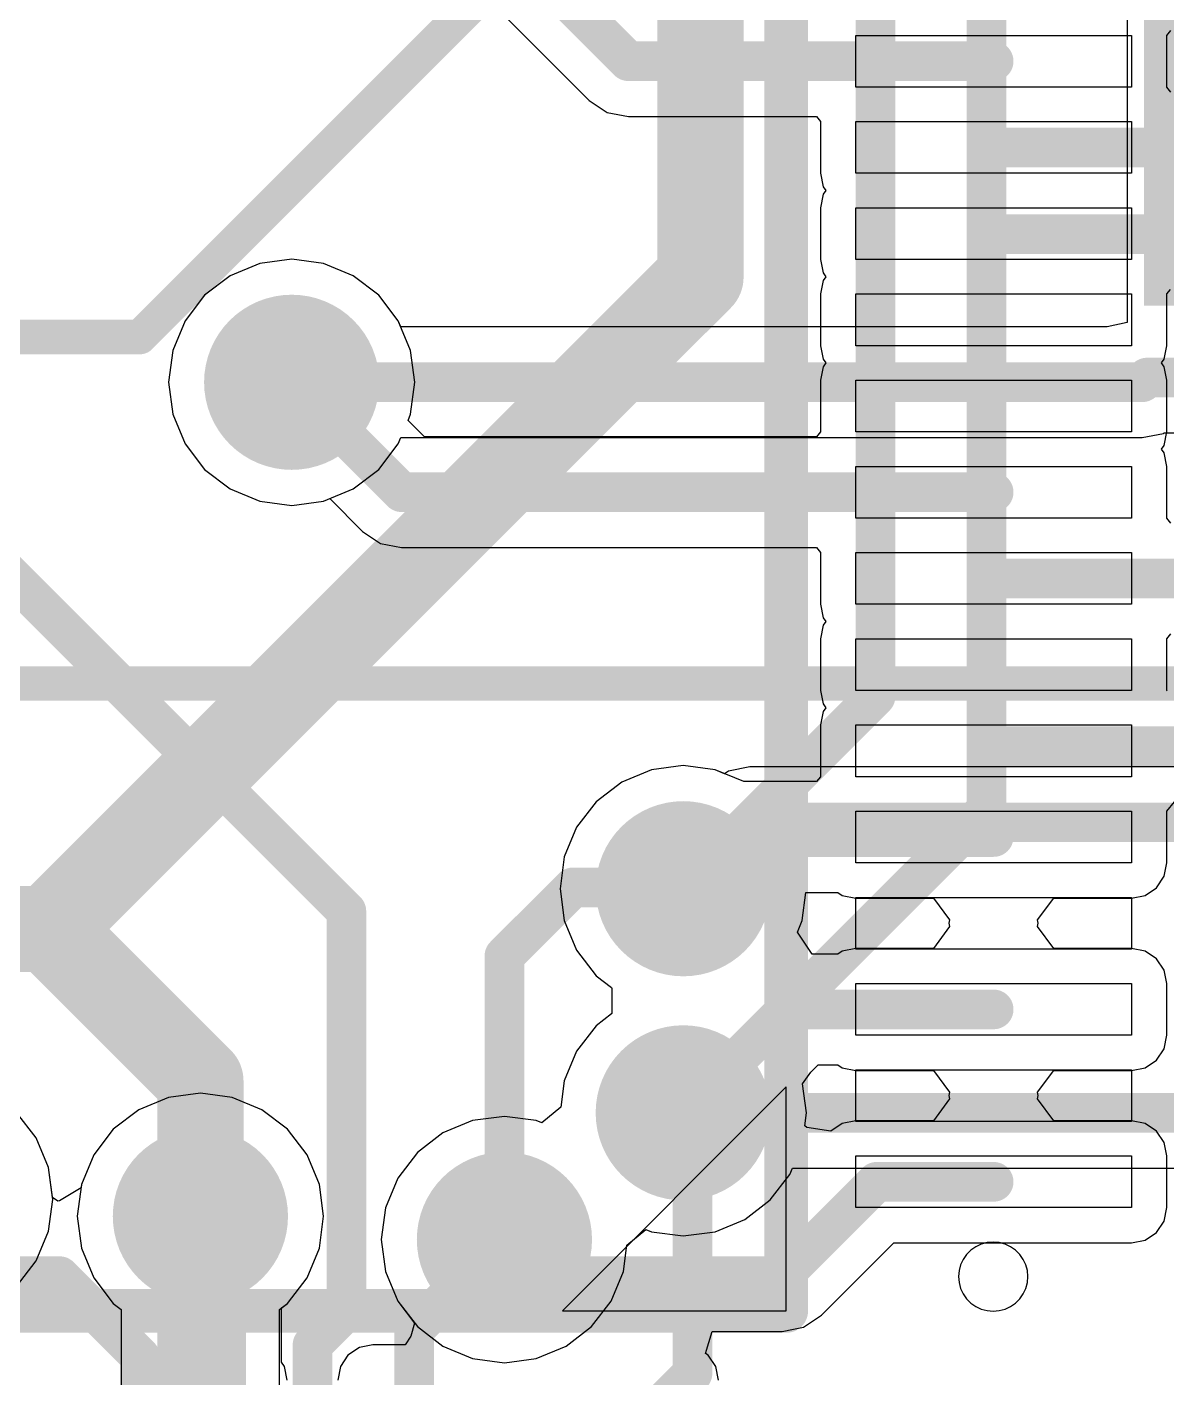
# Model space of a CAD drawing. Header units: millimetres. Extents: x 0 to 7.44, y -3.03 to 0.
# Drawn here: x 1.8147 to 2.075, y -1.848 to -1.5394 of the extents above; entities that cross this region are included whole.
import ezdxf

# ---------------------------------------------------------------- set-up
doc = ezdxf.new("R2010")
doc.units = ezdxf.units.MM
doc.header["$MEASUREMENT"] = 0
for name, color, linetype in [('BottomLayer', 5, 'Continuous'), ('BottomPaste', 16, 'Continuous'), ('BottomSolder', 6, 'Continuous'), ('MidLayer1', 16, 'Continuous'), ('MidLayer2', 76, 'Continuous'), ('MultiLayer', 9, 'Continuous'), ('TopLayer', 1, 'Continuous'), ('TopOverlay', 2, 'Continuous'), ('ViaHoleLayer', 16, 'Continuous')]:
    doc.layers.add(name, color=color, linetype=linetype)

# ---------------------------------------------------------------- blocks, each defined once
blk = doc.blocks.new('EP4CE22E22C8N_31')
at = {"layer": 'TopLayer'}
for p, q in [((-0.4527559, 0.3385827), (-0.4527559, 0.3503937)), ((-0.4527559, 0.3503937), (-0.3897637, 0.3503937)), ((-0.4527559, 0.3385827), (-0.4527559, 0.3503937)), ((-0.4527559, 0.3503937), (-0.3897637, 0.3503937)), ((-0.3897637, 0.3503937), (-0.3897637, 0.3385827)), ((-0.3897637, 0.3503937), (-0.3897637, 0.3385827)), ((-0.3897637, 0.3385827), (-0.4527559, 0.3385827)), ((-0.3897637, 0.3385827), (-0.4527559, 0.3385827)), ((-0.4527559, 0.3188976), (-0.4527559, 0.3307086)), ((-0.4527559, 0.3307086), (-0.3897637, 0.3307086)), ((-0.4527559, 0.3188976), (-0.4527559, 0.3307086)), ((-0.4527559, 0.3307086), (-0.3897637, 0.3307086)), ((-0.3897637, 0.3307086), (-0.3897637, 0.3188976)), ((-0.3897637, 0.3307086), (-0.3897637, 0.3188976)), ((-0.3897637, 0.3188976), (-0.4527559, 0.3188976)), ((-0.3897637, 0.3188976), (-0.4527559, 0.3188976)), ((-0.4527559, 0.2992126), (-0.4527559, 0.3110236)), ((-0.4527559, 0.3110236), (-0.3897637, 0.3110236)), ((-0.4527559, 0.2992126), (-0.4527559, 0.3110236)), ((-0.4527559, 0.3110236), (-0.3897637, 0.3110236)), ((-0.3897637, 0.3110236), (-0.3897637, 0.2992126)), ((-0.3897637, 0.3110236), (-0.3897637, 0.2992126)), ((-0.3897637, 0.2992126), (-0.4527559, 0.2992126)), ((-0.3897637, 0.2992126), (-0.4527559, 0.2992126)), ((-0.4527559, 0.2795276), (-0.4527559, 0.2913386)), ((-0.4527559, 0.2913386), (-0.3897637, 0.2913386)), ((-0.4527559, 0.2795276), (-0.4527559, 0.2913386)), ((-0.4527559, 0.2913386), (-0.3897637, 0.2913386)), ((-0.3897637, 0.2913386), (-0.3897637, 0.2795276)), ((-0.3897637, 0.2913386), (-0.3897637, 0.2795276)), ((-0.3897637, 0.2795276), (-0.4527559, 0.2795276)), ((-0.3897637, 0.2795276), (-0.4527559, 0.2795276)), ((-0.4527559, 0.2598425), (-0.4527559, 0.2716535)), ((-0.4527559, 0.2716535), (-0.3897637, 0.2716535)), ((-0.4527559, 0.2598425), (-0.4527559, 0.2716535)), ((-0.4527559, 0.2716535), (-0.3897637, 0.2716535)), ((-0.3897637, 0.2716535), (-0.3897637, 0.2598425)), ((-0.3897637, 0.2716535), (-0.3897637, 0.2598425)), ((-0.3897637, 0.2598425), (-0.4527559, 0.2598425)), ((-0.3897637, 0.2598425), (-0.4527559, 0.2598425)), ((-0.4527559, 0.2401575), (-0.4527559, 0.2519685)), ((-0.4527559, 0.2519685), (-0.3897637, 0.2519685)), ((-0.4527559, 0.2401575), (-0.4527559, 0.2519685)), ((-0.4527559, 0.2519685), (-0.3897637, 0.2519685)), ((-0.3897637, 0.2519685), (-0.3897637, 0.2401575)), ((-0.3897637, 0.2519685), (-0.3897637, 0.2401575)), ((-0.3897637, 0.2401575), (-0.4527559, 0.2401575)), ((-0.3897637, 0.2401575), (-0.4527559, 0.2401575)), ((-0.4527559, 0.2204725), (-0.4527559, 0.2322835)), ((-0.4527559, 0.2322835), (-0.3897637, 0.2322835)), ((-0.4527559, 0.2204725), (-0.4527559, 0.2322835)), ((-0.4527559, 0.2322835), (-0.3897637, 0.2322835)), ((-0.3897637, 0.2322835), (-0.3897637, 0.2204725)), ((-0.3897637, 0.2322835), (-0.3897637, 0.2204725)), ((-0.3897637, 0.2204725), (-0.4527559, 0.2204725)), ((-0.3897637, 0.2204725), (-0.4527559, 0.2204725)), ((-0.4527559, 0.2007874), (-0.4527559, 0.2125984)), ((-0.4527559, 0.2125984), (-0.3897637, 0.2125984)), ((-0.4527559, 0.2007874), (-0.4527559, 0.2125984)), ((-0.4527559, 0.2125984), (-0.3897637, 0.2125984)), ((-0.3897637, 0.2125984), (-0.3897637, 0.2007874)), ((-0.3897637, 0.2125984), (-0.3897637, 0.2007874)), ((-0.3897637, 0.2007874), (-0.4527559, 0.2007874)), ((-0.3897637, 0.2007874), (-0.4527559, 0.2007874)), ((-0.4527559, 0.1811024), (-0.4527559, 0.1929134)), ((-0.4527559, 0.1929134), (-0.3897637, 0.1929134)), ((-0.4527559, 0.1811024), (-0.4527559, 0.1929134)), ((-0.4527559, 0.1929134), (-0.3897637, 0.1929134)), ((-0.3897637, 0.1929134), (-0.3897637, 0.1811024)), ((-0.3897637, 0.1929134), (-0.3897637, 0.1811024)), ((-0.3897637, 0.1811024), (-0.4527559, 0.1811024)), ((-0.3897637, 0.1811024), (-0.4527559, 0.1811024)), ((-0.4527559, 0.1614173), (-0.4527559, 0.1732283)), ((-0.4527559, 0.1732283), (-0.3897637, 0.1732283)), ((-0.4527559, 0.1614173), (-0.4527559, 0.1732283)), ((-0.4527559, 0.1732283), (-0.3897637, 0.1732283)), ((-0.3897637, 0.1732283), (-0.3897637, 0.1614173)), ((-0.3897637, 0.1732283), (-0.3897637, 0.1614173)), ((-0.3897637, 0.1614173), (-0.4527559, 0.1614173)), ((-0.3897637, 0.1614173), (-0.4527559, 0.1614173)), ((-0.4527559, 0.1417323), (-0.4527559, 0.1535433)), ((-0.4527559, 0.1535433), (-0.3897637, 0.1535433)), ((-0.4527559, 0.1417323), (-0.4527559, 0.1535433)), ((-0.4527559, 0.1535433), (-0.3897637, 0.1535433)), ((-0.3897637, 0.1535433), (-0.3897637, 0.1417323)), ((-0.3897637, 0.1535433), (-0.3897637, 0.1417323)), ((-0.3897637, 0.1417323), (-0.4527559, 0.1417323)), ((-0.3897637, 0.1417323), (-0.4527559, 0.1417323)), ((-0.4527559, 0.1220473), (-0.4527559, 0.1338583)), ((-0.4527559, 0.1338583), (-0.3897637, 0.1338583)), ((-0.4527559, 0.1220473), (-0.4527559, 0.1338583)), ((-0.4527559, 0.1338583), (-0.3897637, 0.1338583)), ((-0.3897637, 0.1338583), (-0.3897637, 0.1220473)), ((-0.3897637, 0.1338583), (-0.3897637, 0.1220473)), ((-0.3897637, 0.1220473), (-0.4527559, 0.1220473)), ((-0.3897637, 0.1220473), (-0.4527559, 0.1220473)), ((-0.4527559, 0.1023622), (-0.4527559, 0.1141732)), ((-0.4527559, 0.1141732), (-0.3897637, 0.1141732)), ((-0.4527559, 0.1023622), (-0.4527559, 0.1141732)), ((-0.4527559, 0.1141732), (-0.3897637, 0.1141732)), ((-0.3897637, 0.1141732), (-0.3897637, 0.1023622)), ((-0.3897637, 0.1141732), (-0.3897637, 0.1023622)), ((-0.3897637, 0.1023622), (-0.4527559, 0.1023622)), ((-0.3897637, 0.1023622), (-0.4527559, 0.1023622)), ((-0.4527559, 0.0826772), (-0.4527559, 0.0944882)), ((-0.4527559, 0.0944882), (-0.3897637, 0.0944882)), ((-0.4527559, 0.0826772), (-0.4527559, 0.0944882)), ((-0.4527559, 0.0944882), (-0.3897637, 0.0944882)), ((-0.3897637, 0.0944882), (-0.3897637, 0.0826772)), ((-0.3897637, 0.0944882), (-0.3897637, 0.0826772)), ((-0.3897637, 0.0826772), (-0.4527559, 0.0826772)), ((-0.3897637, 0.0826772), (-0.4527559, 0.0826772))]:
    blk.add_line(p, q, dxfattribs=at)
at = {"layer": 'TopLayer', "const_width": 5e-07}
for points in [[(-0.42126, 0.3444882, 1), (-0.4212596, 0.3444882, 1)], [(-0.42126, 0.3248031, 1), (-0.4212596, 0.3248031, 1)], [(-0.42126, 0.3051181, 1), (-0.4212596, 0.3051181, 1)], [(-0.42126, 0.2854331, 1), (-0.4212596, 0.2854331, 1)], [(-0.42126, 0.265748, 1), (-0.4212596, 0.265748, 1)], [(-0.42126, 0.246063, 1), (-0.4212596, 0.246063, 1)], [(-0.42126, 0.226378, 1), (-0.4212596, 0.226378, 1)], [(-0.42126, 0.2066929, 1), (-0.4212596, 0.2066929, 1)], [(-0.42126, 0.1870079, 1), (-0.4212596, 0.1870079, 1)], [(-0.42126, 0.1673228, 1), (-0.4212596, 0.1673228, 1)], [(-0.42126, 0.1476378, 1), (-0.4212596, 0.1476378, 1)], [(-0.42126, 0.1279528, 1), (-0.4212596, 0.1279528, 1)], [(-0.42126, 0.1082677, 1), (-0.4212596, 0.1082677, 1)], [(-0.42126, 0.0885827, 1), (-0.4212596, 0.0885827, 1)]]:
    blk.add_lwpolyline(points, format="xyb", close=True, dxfattribs=at)
at = {"layer": 'TopOverlay'}
for p, q in [((-0.4238622, 0.3735472), (-0.4251142, 0.3729646)), ((-0.4225276, 0.3739016), (-0.4238622, 0.3735472)), ((-0.4211535, 0.3740236), (-0.4225276, 0.3739016)), ((-0.4197795, 0.3739016), (-0.4211535, 0.3740236)), ((-0.4184449, 0.3735472), (-0.4197795, 0.3739016)), ((-0.4171929, 0.3729646), (-0.4184449, 0.3735472)), ((-0.322815, 0.3739764), (-0.3738858, 0.3739764)), ((-0.3738858, 0.3739764), (-0.3738858, 0.322815)), ((-0.3738858, 0.322815), (-0.322815, 0.3739764)), ((-0.4272244, 0.3712087), (-0.4280157, 0.3700827)), ((-0.426248, 0.3721772), (-0.4272244, 0.3712087)), ((-0.4251142, 0.3729646), (-0.426248, 0.3721772)), ((-0.4160591, 0.3721772), (-0.4171929, 0.3729646)), ((-0.4150827, 0.3712087), (-0.4160591, 0.3721772)), ((-0.4142913, 0.3700827), (-0.4150827, 0.3712087)), ((-0.4289567, 0.3675118), (-0.4290787, 0.3661457)), ((-0.4285984, 0.3688386), (-0.4289567, 0.3675118)), ((-0.4280157, 0.3700827), (-0.4285984, 0.3688386)), ((-0.4137087, 0.3688386), (-0.4142913, 0.3700827)), ((-0.4133504, 0.3675118), (-0.4137087, 0.3688386)), ((-0.4132323, 0.3661457), (-0.4133504, 0.3675118)), ((-0.4290787, 0.3661457), (-0.4289567, 0.3647756)), ((-0.4289567, 0.3647756), (-0.4285984, 0.3634488)), ((-0.4137087, 0.3634488), (-0.4133504, 0.3647756)), ((-0.4133504, 0.3647756), (-0.4132323, 0.3661457)), ((-0.4132323, 0.3661457), (-0.4132323, 0.3661457)), ((-0.4285984, 0.3634488), (-0.4280157, 0.3622047)), ((-0.4280157, 0.3622047), (-0.4272244, 0.3610787)), ((-0.4272244, 0.3610787), (-0.426248, 0.3601102)), ((-0.4160591, 0.3601102), (-0.4150827, 0.3610787)), ((-0.4150827, 0.3610787), (-0.4142913, 0.3622047)), ((-0.4142913, 0.3622047), (-0.4137087, 0.3634488)), ((-0.426248, 0.3601102), (-0.4251142, 0.3593228)), ((-0.4251142, 0.3593228), (-0.4238622, 0.3587402)), ((-0.4238622, 0.3587402), (-0.4225276, 0.3583858)), ((-0.4225276, 0.3583858), (-0.4211535, 0.3582638)), ((-0.4211535, 0.3582638), (-0.4197795, 0.3583858)), ((-0.4197795, 0.3583858), (-0.4184449, 0.3587402)), ((-0.4184449, 0.3587402), (-0.4171929, 0.3593228)), ((-0.4171929, 0.3593228), (-0.4160591, 0.3601102))]:
    blk.add_line(p, q, dxfattribs=at)
at = {"layer": 'TopOverlay', "const_width": 0.01}
for points in [[(0.3738858, 0.3739764), (-0.3738858, 0.3739764)], [(-0.3738858, 0.3739764), (-0.3738858, -0.3739764)]]:
    blk.add_lwpolyline(points, dxfattribs=at)
at = {"layer": 'TopOverlay', "const_width": 0.005}
blk.add_lwpolyline([(-0.3763858, 0.3739764, 1), (-0.3713858, 0.3739764, 1)], format="xyb", close=True, dxfattribs=at)
blk.add_lwpolyline([(-0.3763858, 0.3739764, 1), (-0.3713858, 0.3739764, 1)], format="xyb", close=True, dxfattribs=at)
blk = doc.blocks.new('RES_0805_B_115')
at = {"layer": 'BottomLayer'}
for points in [[(-0.0629921, -0.0295275), (-0.0118111, -0.0295275), (-0.0629921, 0.0295275), (-0.0118111, 0.0295275)], [(0.0118111, -0.0295275), (0.0629921, -0.0295275), (0.0118111, 0.0295275), (0.0629921, 0.0295275)]]:
    blk.add_solid(points, dxfattribs=at)
at = {"layer": 'BottomPaste'}
for points in [[(-0.0629921, -0.0295275), (-0.0118111, -0.0295275), (-0.0629921, 0.0295275), (-0.0118111, 0.0295275)], [(0.0118111, -0.0295275), (0.0629921, -0.0295275), (0.0118111, 0.0295275), (0.0629921, 0.0295275)]]:
    blk.add_solid(points, dxfattribs=at)
at = {"layer": 'BottomSolder'}
for points in [[(-0.0669921, -0.0335275), (-0.0078111, -0.0335275), (-0.0669921, 0.0335275), (-0.0078111, 0.0335275)], [(0.0078111, -0.0335275), (0.0669921, -0.0335275), (0.0078111, 0.0335275), (0.0669921, 0.0335275)]]:
    blk.add_solid(points, dxfattribs=at)

msp = doc.modelspace()

# ---------------------------------------------------------------- linework, layer by layer
at = {"layer": 'BottomLayer'}
for p, q in [((2.0659056, -1.5321064), (2.0659056, -1.6069093)), ((1.8678927, -1.5934065), (1.8611121, -1.5962151)), ((1.8751693, -1.5924485), (1.8678927, -1.5934065)), ((1.8824459, -1.5934065), (1.8751693, -1.5924485)), ((1.8892265, -1.5962151), (1.8824459, -1.5934065)), ((1.8611121, -1.5962151), (1.8552893, -1.600683)), ((1.8950493, -1.600683), (1.8892265, -1.5962151)), ((1.8552893, -1.600683), (1.8508214, -1.6065057)), ((1.8995172, -1.6065057), (1.8950493, -1.600683)), ((1.8508214, -1.6065057), (1.8480128, -1.6132864)), ((1.9001024, -1.6079185), (1.8995172, -1.6065057)), ((2.0659056, -1.6069093), (2.0613235, -1.6079185)), ((2.0613235, -1.6079185), (1.9001024, -1.6079185)), ((1.8480128, -1.6132864), (1.8470548, -1.620563)), ((1.8470548, -1.620563), (1.8480128, -1.6278396)), ((1.8480128, -1.6278396), (1.8508214, -1.6346203)), ((1.8508214, -1.6346203), (1.8552893, -1.640443)), ((1.8950493, -1.640443), (1.8995172, -1.6346203)), ((1.8995172, -1.6346203), (1.9001024, -1.6332075)), ((1.9001024, -1.6332075), (2.0693583, -1.6332075)), ((2.0693583, -1.6332075), (2.0741972, -1.632245)), ((2.0741972, -1.632245), (2.0743653, -1.6321327)), ((2.0743653, -1.6321327), (2.0888868, -1.6321327)), ((1.8552893, -1.640443), (1.8611121, -1.6449109)), ((1.8892265, -1.6449109), (1.8950493, -1.640443)), ((1.8611121, -1.6449109), (1.8678927, -1.6477195)), ((1.8824459, -1.6477195), (1.8892265, -1.6449109)), ((1.8678927, -1.6477195), (1.8751693, -1.6486775)), ((1.8751693, -1.6486775), (1.8824459, -1.6477195)), ((1.9572904, -1.709064), (1.9505097, -1.7118726)), ((1.964567, -1.708106), (1.9572904, -1.709064)), ((1.9718436, -1.709064), (1.964567, -1.708106)), ((1.974012, -1.7099622), (1.9718436, -1.709064)), ((1.9797323, -1.7084107), (1.9748934, -1.7093732)), ((2.0905828, -1.7084107), (1.9797323, -1.7084107)), ((1.9505097, -1.7118726), (1.944687, -1.7163405)), ((1.9748934, -1.7093732), (1.974012, -1.7099622)), ((1.944687, -1.7163405), (1.9402191, -1.7221633)), ((1.9402191, -1.7221633), (1.9374105, -1.7289439)), ((1.9374105, -1.7289439), (1.9364525, -1.7362205)), ((1.9364525, -1.7362205), (1.9374105, -1.7434971)), ((1.9374105, -1.7434971), (1.9402191, -1.7502777)), ((1.9402191, -1.7502777), (1.944687, -1.7561005)), ((1.944687, -1.7561005), (1.9482195, -1.7588111)), ((1.9482195, -1.7588111), (1.9482909, -1.7589433)), ((1.9482909, -1.7589433), (1.9482909, -1.7646788)), ((1.9482909, -1.7646788), (1.9482195, -1.764811)), ((1.944687, -1.7675216), (1.9402191, -1.7733443)), ((1.9482195, -1.764811), (1.944687, -1.7675216)), ((1.9402191, -1.7733443), (1.9374105, -1.780125)), ((1.9374105, -1.780125), (1.9366243, -1.7860967)), ((1.8543307, -1.7829092), (1.8470541, -1.7838672)), ((1.8616073, -1.7838672), (1.8543307, -1.7829092)), ((1.8470541, -1.7838672), (1.8402735, -1.7866758)), ((1.8683879, -1.7866758), (1.8616073, -1.7838672)), ((1.9366243, -1.7860967), (1.9322895, -1.7897133)), ((1.8168361, -1.7931199), (1.8123682, -1.7872972)), ((1.8402735, -1.7866758), (1.8344507, -1.7911437)), ((1.8742107, -1.7911437), (1.8683879, -1.7866758)), ((1.9164636, -1.7891861), (1.9096829, -1.7919947)), ((1.9237402, -1.7882281), (1.9164636, -1.7891861)), ((1.9310168, -1.7891861), (1.9237402, -1.7882281)), ((1.9322895, -1.7897133), (1.9310168, -1.7891861)), ((1.8344507, -1.7911437), (1.8299828, -1.7969665)), ((1.8786786, -1.7969665), (1.8742107, -1.7911437)), ((1.9096829, -1.7919947), (1.9038602, -1.7964626)), ((1.8196447, -1.7999006), (1.8168361, -1.7931199)), ((1.8299828, -1.7969665), (1.8271742, -1.8037471)), ((1.8814872, -1.8037471), (1.8786786, -1.7969665)), ((1.9038602, -1.7964626), (1.8993923, -1.8022853)), ((1.8206027, -1.8071772), (1.8196447, -1.7999006)), ((1.984447, -1.8072816), (1.9889149, -1.8014589)), ((1.9889149, -1.8014589), (1.9895001, -1.8000461)), ((1.9895001, -1.8000461), (2.0905828, -1.8000461)), ((1.8271742, -1.8037471), (1.8262162, -1.8110237)), ((1.8824452, -1.8110237), (1.8814872, -1.8037471)), ((1.8993923, -1.8022853), (1.8965837, -1.809066)), ((1.8196447, -1.8144538), (1.8206027, -1.8071772)), ((1.9786243, -1.8117495), (1.984447, -1.8072816)), ((1.8965837, -1.809066), (1.8956257, -1.8163426)), ((1.8262162, -1.8110237), (1.8271742, -1.8183003)), ((1.8814872, -1.8183003), (1.8824452, -1.8110237)), ((1.9516829, -1.8176475), (1.9560177, -1.8140309)), ((1.9560177, -1.8140309), (1.9572904, -1.8145581)), ((1.9718436, -1.8145581), (1.9786243, -1.8117495)), ((1.8168361, -1.8212345), (1.8196447, -1.8144538)), ((1.8956257, -1.8163426), (1.8965837, -1.8236192)), ((1.9572904, -1.8145581), (1.964567, -1.8155161)), ((1.964567, -1.8155161), (1.9718436, -1.8145581)), ((1.8271742, -1.8183003), (1.8299828, -1.8250809)), ((1.8786786, -1.8250809), (1.8814872, -1.8183003)), ((1.9508967, -1.8236192), (1.9516829, -1.8176475)), ((1.8123682, -1.8270572), (1.8168361, -1.8212345)), ((1.8299828, -1.8250809), (1.8344507, -1.8309037)), ((1.8742107, -1.8309037), (1.8786786, -1.8250809)), ((1.8965837, -1.8236192), (1.8993923, -1.8303999)), ((1.9480881, -1.8303999), (1.9508967, -1.8236192)), ((1.8344507, -1.8309037), (1.8362671, -1.8322974)), ((1.8362671, -1.8322974), (1.8362671, -1.9220907)), ((1.8723943, -1.8322974), (1.8742107, -1.8309037)), ((1.8723943, -1.9220907), (1.8723943, -1.8322974)), ((1.8993923, -1.8303999), (1.9038602, -1.8362226)), ((1.9436202, -1.8362226), (1.9480881, -1.8303999)), ((1.9038602, -1.8362226), (1.9096829, -1.8406905)), ((1.9377975, -1.8406905), (1.9436202, -1.8362226)), ((1.9096829, -1.8406905), (1.9164636, -1.8434991)), ((1.9310168, -1.8434991), (1.9377975, -1.8406905)), ((1.9164636, -1.8434991), (1.9237402, -1.8444571)), ((1.9237402, -1.8444571), (1.9310168, -1.8434991))]:
    msp.add_line(p, q, dxfattribs=at)
for points, const_width in [([(1.8651693, -1.620563, 1), (1.8851693, -1.620563, 1)], 0.02), ([(1.8729055, -1.620563, 1), (1.8774331, -1.620563, 1)], 0.0045275), ([(2.0670945, -1.620563, 1), (2.0716221, -1.620563, 1)], 0.0045275), ([(2.0670945, -1.620563, 1), (2.0716221, -1.620563, 1)], 0.0045275), ([(2.0681693, -1.6194882, 1), (2.0726969, -1.6194882, 1)], 0.0045275), ([(2.0681693, -1.6194882, 1), (2.0726969, -1.6194882, 1)], 0.0045275), ([(1.954567, -1.7362205, 1), (1.974567, -1.7362205, 1)], 0.02), ([(1.9774685, -1.7210552, 1), (1.9819961, -1.7210552, 1)], 0.0045275), ([(1.9774685, -1.7210552, 1), (1.9819961, -1.7210552, 1)], 0.0045275), ([(1.9623032, -1.7362205, 1), (1.9668308, -1.7362205, 1)], 0.0045275), ([(1.954567, -1.7874016, 1), (1.974567, -1.7874016, 1)], 0.02), ([(1.9623032, -1.7874016, 1), (1.9668308, -1.7874016, 1)], 0.0045275), ([(1.8443307, -1.8110237, 1), (1.8643307, -1.8110237, 1)], 0.02), ([(1.9137402, -1.8163426, 1), (1.9337402, -1.8163426, 1)], 0.02), ([(1.8494095, -1.8110237, 1), (1.8592519, -1.8110237, 1)], 0.0098425)]:
    msp.add_lwpolyline(points, format="xyb", close=True, dxfattribs=dict(at, const_width=const_width))
for points, const_width in [([(1.8751693, -1.620563), (2.0693583, -1.620563)], 0.0090551), ([(2.0693583, -1.620563), (2.0704331, -1.6194882)], 0.0090551), ([(2.0704331, -1.6194882), (2.161626, -1.6194882)], 0.0090551), ([(1.964567, -1.7362205), (1.9797323, -1.7210552)], 0.0090551), ([(1.9797323, -1.7210552), (2.1240473, -1.7210552)], 0.0090551), ([(1.964567, -1.7874016), (2.1234646, -1.7874016)], 0.0090551), ([(1.8543307, -1.9472323), (1.8543307, -1.8110237)], 0.019685)]:
    msp.add_lwpolyline(points, dxfattribs=dict(at, const_width=const_width))
at = {"layer": 'MidLayer1'}
for points, const_width in [([(1.8405086, -1.6102362), (1.9160272, -1.5347176)], 0.007874), ([(1.3149606, -1.6102362), (1.8405086, -1.6102362)], 0.007874), ([(1.5721424, -1.6893701), (2.1229285, -1.6893701)], 0.007874), ([(1.8543307, -2.337315), (1.8543307, -1.8110237)], 0.019685)]:
    msp.add_lwpolyline(points, dxfattribs=dict(at, const_width=const_width))
for points, const_width in [([(1.8651693, -1.620563, 1), (1.8851693, -1.620563, 1)], 0.02), ([(1.8385401, -1.6102362, 1), (1.8424771, -1.6102362, 1)], 0.003937), ([(1.8385401, -1.6102362, 1), (1.8424771, -1.6102362, 1)], 0.003937), ([(1.954567, -1.7362205, 1), (1.974567, -1.7362205, 1)], 0.02), ([(1.954567, -1.7874016, 1), (1.974567, -1.7874016, 1)], 0.02), ([(1.8443307, -1.8110237, 1), (1.8643307, -1.8110237, 1)], 0.02), ([(1.9137402, -1.8163426, 1), (1.9337402, -1.8163426, 1)], 0.02), ([(1.8494095, -1.8110237, 1), (1.8592519, -1.8110237, 1)], 0.0098425)]:
    msp.add_lwpolyline(points, format="xyb", close=True, dxfattribs=dict(at, const_width=const_width))
at = {"layer": 'MidLayer2'}
for points, const_width in [([(2.0337796, -1.718189), (2.0337796, -1.1815)], 0.0090551), ([(2.0084647, -1.6923228), (2.0084647, -1.2947049)], 0.0090551), ([(1.9685, -1.5965709), (1.9685, -1.5029066)], 0.019685), ([(1.8196575, -1.7454134), (1.9685, -1.5965709)], 0.019685), ([(1.964567, -1.7362205), (2.0084647, -1.6923228)], 0.0090551), ([(1.964567, -1.7874016), (2.0337796, -1.718189)], 0.0090551), ([(1.9237402, -1.751567), (1.9394016, -1.7359095)], 0.0090551), ([(1.9394016, -1.7359095), (1.9642559, -1.7359095)], 0.0090551), ([(1.9642559, -1.7359095), (1.964567, -1.7362205)], 0.0090551), ([(1.7227244, -1.7454134), (1.8196575, -1.7454134)], 0.019685), ([(1.8196575, -1.7454134), (1.8543307, -1.7800827)], 0.019685), ([(1.9237402, -1.8163426), (1.9237402, -1.751567)], 0.0090551), ([(1.8543307, -1.8110237), (1.8543307, -1.7800827)], 0.019685), ([(1.964567, -1.7874016), (1.9666615, -1.7894961)], 0.0090551), ([(1.9666615, -1.8469528), (1.9666615, -1.7894961)], 0.0090551), ([(1.9031575, -1.8369252), (1.9237402, -1.8163426)], 0.0090551), ([(1.9031575, -1.8615591), (1.9031575, -1.8369252)], 0.0090551), ([(1.8367126, -1.9769016), (1.9666615, -1.8469528)], 0.0090551)]:
    msp.add_lwpolyline(points, dxfattribs=dict(at, const_width=const_width))
for points, const_width in [([(1.9635788, -1.5965709, 1), (1.9734212, -1.5965709, 1)], 0.0098425), ([(1.9635788, -1.5965709, 1), (1.9734212, -1.5965709, 1)], 0.0098425), ([(1.8651693, -1.620563, 1), (1.8851693, -1.620563, 1)], 0.02), ([(2.0062009, -1.6923228, 1), (2.0107285, -1.6923228, 1)], 0.0045275), ([(2.0062009, -1.6923228, 1), (2.0107285, -1.6923228, 1)], 0.0045275), ([(2.0315158, -1.718189, 1), (2.0360434, -1.718189, 1)], 0.0045275), ([(2.0315158, -1.718189, 1), (2.0360434, -1.718189, 1)], 0.0045275), ([(1.954567, -1.7362205, 1), (1.974567, -1.7362205, 1)], 0.02), ([(1.9371378, -1.7359095, 1), (1.9416654, -1.7359095, 1)], 0.0045275), ([(1.9371378, -1.7359095, 1), (1.9416654, -1.7359095, 1)], 0.0045275), ([(1.9619921, -1.7359095, 1), (1.9665197, -1.7359095, 1)], 0.0045275), ([(1.9619921, -1.7359095, 1), (1.9665197, -1.7359095, 1)], 0.0045275), ([(1.9623032, -1.7362205, 1), (1.9668308, -1.7362205, 1)], 0.0045275), ([(1.9623032, -1.7362205, 1), (1.9668308, -1.7362205, 1)], 0.0045275), ([(1.8147363, -1.7454134, 1), (1.8245787, -1.7454134, 1)], 0.0098425), ([(1.8147363, -1.7454134, 1), (1.8245787, -1.7454134, 1)], 0.0098425), ([(1.8147363, -1.7454134, 1), (1.8245787, -1.7454134, 1)], 0.0098425), ([(1.9214764, -1.751567, 1), (1.926004, -1.751567, 1)], 0.0045275), ([(1.9214764, -1.751567, 1), (1.926004, -1.751567, 1)], 0.0045275), ([(1.954567, -1.7874016, 1), (1.974567, -1.7874016, 1)], 0.02), ([(1.8494095, -1.7800827, 1), (1.8592519, -1.7800827, 1)], 0.0098425), ([(1.8494095, -1.7800827, 1), (1.8592519, -1.7800827, 1)], 0.0098425), ([(1.9623032, -1.7874016, 1), (1.9668308, -1.7874016, 1)], 0.0045275), ([(1.9623032, -1.7874016, 1), (1.9668308, -1.7874016, 1)], 0.0045275), ([(1.9643977, -1.7894961, 1), (1.9689253, -1.7894961, 1)], 0.0045275), ([(1.9643977, -1.7894961, 1), (1.9689253, -1.7894961, 1)], 0.0045275), ([(1.8443307, -1.8110237, 1), (1.8643307, -1.8110237, 1)], 0.02), ([(1.9137402, -1.8163426, 1), (1.9337402, -1.8163426, 1)], 0.02), ([(1.8494095, -1.8110237, 1), (1.8592519, -1.8110237, 1)], 0.0098425), ([(1.9214764, -1.8163426, 1), (1.926004, -1.8163426, 1)], 0.0045275), ([(1.9214764, -1.8163426, 1), (1.926004, -1.8163426, 1)], 0.0045275), ([(1.9008937, -1.8369252, 1), (1.9054213, -1.8369252, 1)], 0.0045275), ([(1.9008937, -1.8369252, 1), (1.9054213, -1.8369252, 1)], 0.0045275), ([(1.9643977, -1.8469528, 1), (1.9689253, -1.8469528, 1)], 0.0045275), ([(1.9643977, -1.8469528, 1), (1.9689253, -1.8469528, 1)], 0.0045275)]:
    msp.add_lwpolyline(points, format="xyb", close=True, dxfattribs=dict(at, const_width=const_width))
at = {"layer": 'MultiLayer', "const_width": 0.02}
for points in [[(1.8651693, -1.620563, 1), (1.8851693, -1.620563, 1)], [(1.954567, -1.7362205, 1), (1.974567, -1.7362205, 1)], [(1.954567, -1.7874016, 1), (1.974567, -1.7874016, 1)], [(1.8443307, -1.8110237, 1), (1.8643307, -1.8110237, 1)], [(1.9137402, -1.8163426, 1), (1.9337402, -1.8163426, 1)]]:
    msp.add_lwpolyline(points, format="xyb", close=True, dxfattribs=at)
at = {"layer": 'TopLayer'}
for p, q in [((1.9102165, -1.5232875), (1.9431141, -1.5561851)), ((2.0749575, -1.5413388), (2.0758891, -1.5402036)), ((2.0749575, -1.5531496), (2.0749575, -1.5413388)), ((2.075889, -1.5542847), (2.0749575, -1.5531496)), ((1.9431141, -1.5561851), (1.9472163, -1.5589261)), ((1.9472163, -1.5589261), (1.9520551, -1.5598886)), ((1.9520551, -1.5598886), (1.9949771, -1.5598886)), ((1.9949771, -1.5598886), (1.9959087, -1.5610238)), ((1.9959087, -1.5610238), (1.9959087, -1.5728347)), ((1.9959087, -1.5728347), (1.9965198, -1.575907)), ((1.9965198, -1.575907), (1.9970976, -1.5767717)), ((1.9965198, -1.5776365), (1.9959087, -1.5807088)), ((1.9970976, -1.5767717), (1.9965198, -1.5776365)), ((1.9959087, -1.5807088), (1.9959087, -1.5925198)), ((1.8678927, -1.5934065), (1.8611121, -1.5962151)), ((1.8751693, -1.5924485), (1.8678927, -1.5934065)), ((1.8824459, -1.5934065), (1.8751693, -1.5924485)), ((1.8892265, -1.5962151), (1.8824459, -1.5934065)), ((1.9959087, -1.5925198), (1.9965198, -1.5955921)), ((1.8611121, -1.5962151), (1.8552893, -1.600683)), ((1.8950493, -1.600683), (1.8892265, -1.5962151)), ((1.9965198, -1.5973215), (1.9959087, -1.6003938)), ((1.9965198, -1.5955921), (1.9970976, -1.5964568)), ((1.9970976, -1.5964568), (1.9965198, -1.5973215)), ((1.8552893, -1.600683), (1.8508214, -1.6065057)), ((1.8995172, -1.6065057), (1.8950493, -1.600683)), ((1.9959087, -1.6003938), (1.9959087, -1.6122048)), ((2.0749575, -1.6003939), (2.0757792, -1.5993926)), ((2.0749575, -1.6122048), (2.0749575, -1.6003939)), ((1.8508214, -1.6065057), (1.8480128, -1.6132864)), ((1.9023258, -1.6132864), (1.8995172, -1.6065057)), ((1.8480128, -1.6132864), (1.8470548, -1.620563)), ((1.9032838, -1.620563), (1.9023258, -1.6132864)), ((1.9959087, -1.6122048), (1.9965198, -1.6152771)), ((2.0743464, -1.6152771), (2.0749575, -1.6122048)), ((1.9965198, -1.6152771), (1.9970976, -1.6161418)), ((1.9970976, -1.6161418), (1.9965198, -1.6170065)), ((2.0737686, -1.6161418), (2.0743464, -1.6152771)), ((2.0743464, -1.6170065), (2.0737686, -1.6161418)), ((1.9965198, -1.6170065), (1.9959087, -1.6200788)), ((2.0749575, -1.6200788), (2.0743464, -1.6170065)), ((1.8470548, -1.620563), (1.8480128, -1.6278396)), ((1.9023258, -1.6278396), (1.9032838, -1.620563)), ((1.9959087, -1.6200788), (1.9959087, -1.6318897)), ((2.0749575, -1.6318898), (2.0749575, -1.6200788)), ((1.8480128, -1.6278396), (1.8508214, -1.6346203)), ((1.9017406, -1.6292523), (1.9023258, -1.6278396)), ((1.9055131, -1.6330248), (1.9017406, -1.6292523)), ((1.9959087, -1.6318897), (1.9949772, -1.6330248)), ((2.0743464, -1.6349621), (2.0749575, -1.6318898)), ((1.8508214, -1.6346203), (1.8552893, -1.640443)), ((1.9949772, -1.6330248), (1.9055131, -1.6330248)), ((2.0737686, -1.6358269), (2.0743464, -1.6349621)), ((2.0743464, -1.6366916), (2.0737686, -1.6358269)), ((2.0749575, -1.6397639), (2.0743464, -1.6366916)), ((1.8552893, -1.640443), (1.8611121, -1.6449109)), ((2.0749575, -1.6515748), (2.0749575, -1.6397639)), ((1.8611121, -1.6449109), (1.8678927, -1.6477195)), ((1.8824459, -1.6477195), (1.8838586, -1.6471343)), ((1.8838586, -1.6471343), (1.8913346, -1.6546103)), ((1.8678927, -1.6477195), (1.8751693, -1.6486775)), ((1.8751693, -1.6486775), (1.8824459, -1.6477195)), ((2.075889, -1.6527099), (2.0749575, -1.6515748)), ((1.8913346, -1.6546103), (1.8954367, -1.6573513)), ((1.8954367, -1.6573513), (1.9002756, -1.6583138)), ((1.9002756, -1.6583138), (1.9949771, -1.6583138)), ((1.9949771, -1.6583138), (1.9959087, -1.659449)), ((1.9959087, -1.659449), (1.9959087, -1.6712599)), ((1.9959087, -1.6712599), (1.9965198, -1.6743322)), ((1.9965198, -1.6743322), (1.9970976, -1.6751969)), ((1.9970976, -1.6751969), (1.9965198, -1.6760617)), ((1.9965198, -1.6760617), (1.9959087, -1.679134)), ((2.0749575, -1.6791341), (2.0758891, -1.6779989)), ((1.9959087, -1.679134), (1.9959087, -1.690945)), ((2.0749575, -1.6909449), (2.0749575, -1.6791341)), ((1.9959087, -1.690945), (1.9965198, -1.6940173)), ((2.0750425, -1.6910485), (2.0749575, -1.6909449)), ((1.9965198, -1.6957467), (1.9959087, -1.698819)), ((1.9965198, -1.6940173), (1.9970976, -1.694882)), ((1.9970976, -1.694882), (1.9965198, -1.6957467)), ((1.9959087, -1.698819), (1.9959087, -1.7106299)), ((1.9572904, -1.709064), (1.9505097, -1.7118726)), ((1.964567, -1.708106), (1.9572904, -1.709064)), ((1.9718436, -1.709064), (1.964567, -1.708106)), ((1.9783645, -1.711765), (1.9718436, -1.709064)), ((1.9505097, -1.7118726), (1.944687, -1.7163405)), ((1.9949772, -1.711765), (1.9783645, -1.711765)), ((1.9959087, -1.7106299), (1.9949772, -1.711765)), ((1.944687, -1.7163405), (1.9402191, -1.7221633)), ((2.0749575, -1.7185041), (2.0767356, -1.7163375)), ((2.0749575, -1.730315), (2.0749575, -1.7185041)), ((1.9402191, -1.7221633), (1.9374105, -1.7289439)), ((1.9374105, -1.7289439), (1.9364525, -1.7362205)), ((2.0743464, -1.7333873), (2.0749575, -1.730315)), ((2.0726061, -1.7359919), (2.0743464, -1.7333873)), ((1.9364525, -1.7362205), (1.9374105, -1.7434971)), ((2.0700015, -1.7377322), (2.0726061, -1.7359919)), ((1.9917235, -1.7434971), (1.9925718, -1.737054)), ((1.9925718, -1.737054), (1.9998497, -1.737054)), ((1.9998497, -1.737054), (2.0008647, -1.7377322)), ((2.0008647, -1.7377322), (2.003937, -1.7383433)), ((2.003937, -1.7383433), (2.0216928, -1.7383433)), ((2.0216928, -1.7383433), (2.0253861, -1.7433434)), ((2.0454801, -1.7433434), (2.0491734, -1.7383433)), ((2.0491734, -1.7383433), (2.0669292, -1.7383433)), ((2.0669292, -1.7383433), (2.0700015, -1.7377322)), ((1.9374105, -1.7434971), (1.9402191, -1.7502777)), ((1.9906308, -1.746135), (1.9917235, -1.7434971)), ((1.9939718, -1.7511351), (1.9906308, -1.746135)), ((2.0253861, -1.7448457), (2.0216927, -1.7498458)), ((2.0253861, -1.7433434), (2.0252367, -1.7440946)), ((2.0252367, -1.7440946), (2.0253861, -1.7448457)), ((2.0456295, -1.7440946), (2.0454801, -1.7433434)), ((2.0454801, -1.7448457), (2.0456295, -1.7440946)), ((2.0491735, -1.7498458), (2.0454801, -1.7448457)), ((1.9402191, -1.7502777), (1.944687, -1.7561005)), ((1.9998497, -1.7511351), (1.9939718, -1.7511351)), ((2.0008647, -1.7504569), (1.9998497, -1.7511351)), ((2.003937, -1.7498458), (2.0008647, -1.7504569)), ((2.0216927, -1.7498458), (2.003937, -1.7498458)), ((2.0669292, -1.7498458), (2.0491735, -1.7498458)), ((2.0700015, -1.7504569), (2.0669292, -1.7498458)), ((2.0726061, -1.7521972), (2.0700015, -1.7504569)), ((2.0743464, -1.7548018), (2.0726061, -1.7521972)), ((2.0749575, -1.7578741), (2.0743464, -1.7548018)), ((1.944687, -1.7561005), (1.9482195, -1.7588111)), ((2.0749575, -1.7696851), (2.0749575, -1.7578741)), ((1.9482195, -1.7588111), (1.9482909, -1.7589433)), ((1.9482909, -1.7589433), (1.9482909, -1.7646788)), ((1.9482909, -1.7646788), (1.9482195, -1.764811)), ((1.944687, -1.7675216), (1.9402191, -1.7733443)), ((1.9482195, -1.764811), (1.944687, -1.7675216)), ((2.0743464, -1.7727574), (2.0749575, -1.7696851)), ((1.9402191, -1.7733443), (1.9374105, -1.780125)), ((2.0726061, -1.775362), (2.0743464, -1.7727574)), ((1.993686, -1.7781404), (1.995383, -1.7764241)), ((1.995383, -1.7764241), (1.9998497, -1.7764241)), ((1.9998497, -1.7764241), (2.0008647, -1.7771023)), ((2.0700015, -1.7771023), (2.0726061, -1.775362)), ((1.9374105, -1.780125), (1.9366243, -1.7860967)), ((1.9918062, -1.780753), (1.993686, -1.7781404)), ((2.0008647, -1.7771023), (2.003937, -1.7777134)), ((2.003937, -1.7777134), (2.0216927, -1.7777134)), ((2.0216927, -1.7777134), (2.0253861, -1.7827135)), ((2.0454801, -1.7827135), (2.0491735, -1.7777134)), ((2.0491735, -1.7777134), (2.0669292, -1.7777134)), ((2.0669292, -1.7777134), (2.0700015, -1.7771023)), ((1.8543307, -1.7829092), (1.8470541, -1.7838672)), ((1.8616073, -1.7838672), (1.8543307, -1.7829092)), ((1.9926815, -1.7874016), (1.9918062, -1.780753)), ((2.0253861, -1.7827135), (2.0252367, -1.7834646)), ((2.0456295, -1.7834646), (2.0454801, -1.7827135)), ((1.8470541, -1.7838672), (1.8402735, -1.7866758)), ((1.8683879, -1.7866758), (1.8616073, -1.7838672)), ((1.9366243, -1.7860967), (1.9322895, -1.7897133)), ((2.0253861, -1.7842158), (2.0216928, -1.7892159)), ((2.0252367, -1.7834646), (2.0253861, -1.7842158)), ((2.0454801, -1.7842158), (2.0456295, -1.7834646)), ((2.0491734, -1.7892159), (2.0454801, -1.7842158)), ((1.8168361, -1.7931199), (1.8123682, -1.7872972)), ((1.8402735, -1.7866758), (1.8344507, -1.7911437)), ((1.8742107, -1.7911437), (1.8683879, -1.7866758)), ((1.9164636, -1.7891861), (1.9096829, -1.7919947)), ((1.9237402, -1.7882281), (1.9164636, -1.7891861)), ((1.9310168, -1.7891861), (1.9237402, -1.7882281)), ((1.9322895, -1.7897133), (1.9310168, -1.7891861)), ((1.9922877, -1.790393), (1.9926815, -1.7874016)), ((2.003937, -1.7892159), (2.0008647, -1.789827)), ((2.0216928, -1.7892159), (2.003937, -1.7892159)), ((2.0669292, -1.7892159), (2.0491734, -1.7892159)), ((2.0700015, -1.789827), (2.0669292, -1.7892159)), ((1.8344507, -1.7911437), (1.8299828, -1.7969665)), ((1.8786786, -1.7969665), (1.8742107, -1.7911437)), ((1.9096829, -1.7919947), (1.9038602, -1.7964626)), ((1.9927898, -1.7907544), (1.9922877, -1.790393)), ((1.9982602, -1.7915673), (1.9927898, -1.7907544)), ((2.0008647, -1.789827), (1.9982602, -1.7915673)), ((2.0726061, -1.7915673), (2.0700015, -1.789827)), ((2.0743464, -1.7941719), (2.0726061, -1.7915673)), ((1.8196447, -1.7999006), (1.8168361, -1.7931199)), ((2.0749575, -1.7972442), (2.0743464, -1.7941719)), ((1.8299828, -1.7969665), (1.8271742, -1.8037471)), ((1.8814872, -1.8037471), (1.8786786, -1.7969665)), ((1.9038602, -1.7964626), (1.8993923, -1.8022853)), ((2.0749575, -1.8090552), (2.0749575, -1.7972442)), ((1.8205419, -1.8067153), (1.8196447, -1.7999006)), ((1.8270753, -1.8044981), (1.8221561, -1.807522)), ((1.8271742, -1.8037471), (1.8270753, -1.8044981)), ((1.8824452, -1.8110237), (1.8814872, -1.8037471)), ((1.8993923, -1.8022853), (1.8965837, -1.809066)), ((1.821786, -1.807586), (1.8205419, -1.8067153)), ((1.8221561, -1.807522), (1.821786, -1.807586)), ((1.8965837, -1.809066), (1.8956257, -1.8163426)), ((2.0743464, -1.8121275), (2.0749575, -1.8090552)), ((1.8814872, -1.8183003), (1.8824452, -1.8110237)), ((2.0726061, -1.8147321), (2.0743464, -1.8121275)), ((1.8956257, -1.8163426), (1.8965837, -1.8236192)), ((1.9961253, -1.8336348), (2.0126796, -1.8170835)), ((2.0126796, -1.8170835), (2.0669292, -1.8170835)), ((2.0669292, -1.8170835), (2.0700015, -1.8164724)), ((2.0700015, -1.8164724), (2.0726061, -1.8147321)), ((1.8786786, -1.8250809), (1.8814872, -1.8183003)), ((1.8742107, -1.8309037), (1.8786786, -1.8250809)), ((1.8965837, -1.8236192), (1.8993923, -1.8303999)), ((1.8728808, -1.8319241), (1.8742107, -1.8309037)), ((1.8728808, -1.8443379), (1.8728808, -1.8319241)), ((1.8993923, -1.8303999), (1.9032266, -1.8353969)), ((1.9032266, -1.8353969), (1.9023916, -1.838433)), ((1.9920239, -1.836375), (1.9940846, -1.8349981)), ((1.9940846, -1.8349981), (1.9961253, -1.8336348)), ((1.9023916, -1.838433), (1.9010868, -1.8403969)), ((1.9696291, -1.8423375), (1.9711458, -1.8373375)), ((1.9711458, -1.8373375), (1.9871851, -1.8373375)), ((1.9871851, -1.8373375), (1.9897055, -1.8368362)), ((1.9897055, -1.8368362), (1.9920229, -1.8363754)), ((1.9920229, -1.8363754), (1.9920233, -1.8363751)), ((1.9920233, -1.8363751), (1.9920239, -1.836375)), ((1.8906286, -1.841008), (1.888024, -1.8427483)), ((1.8937009, -1.8403969), (1.8906286, -1.841008)), ((1.9010868, -1.8403969), (1.8937009, -1.8403969)), ((1.873559, -1.8453529), (1.8728808, -1.8443379)), ((1.888024, -1.8427483), (1.8862837, -1.8453529)), ((1.9702439, -1.8427483), (1.9696291, -1.8423375)), ((1.9719842, -1.8453529), (1.9702439, -1.8427483)), ((1.8741701, -1.8484252), (1.873559, -1.8453529)), ((1.8862837, -1.8453529), (1.8856726, -1.8484252)), ((1.9725953, -1.8484252), (1.9719842, -1.8453529))]:
    msp.add_line(p, q, dxfattribs=at)
at = {"layer": 'TopLayer', "const_width": 0.0090551}
for points in [[(1.9191575, -1.5143465), (1.9520551, -1.5472441)], [(1.9520551, -1.5472441), (2.0354331, -1.5472441)], [(2.0354331, -1.5669292), (2.1661063, -1.5669292)], [(2.0354331, -1.5866142), (2.035567, -1.5867481)], [(2.035567, -1.5867481), (2.1301339, -1.5867481)], [(1.8751693, -1.620563), (1.9002756, -1.6456693)], [(1.7901221, -1.6438189), (1.8876575, -1.7413544)], [(1.9002756, -1.6456693), (2.0354331, -1.6456693)], [(2.0354331, -1.6653544), (2.1019528, -1.6653544)], [(2.0354331, -1.7047245), (2.0364646, -1.703693)], [(2.0364646, -1.703693), (2.1473032, -1.703693)], [(1.964567, -1.7362205), (1.976378, -1.7244095)], [(1.976378, -1.7244095), (2.0354331, -1.7244095)], [(1.8876575, -1.8326812), (1.8876575, -1.7413544)], [(1.964567, -1.7874016), (1.988189, -1.7637796)], [(1.988189, -1.7637796), (2.0354331, -1.7637796)], [(1.9871851, -1.824693), (2.0087323, -1.8031497)], [(2.0087323, -1.8031497), (2.0354331, -1.8031497)], [(1.8543307, -1.8228347), (1.8543307, -1.8110237)], [(1.9237402, -1.8163426), (1.9320906, -1.824693)], [(1.8100079, -1.824693), (1.8221773, -1.824693)], [(1.8221773, -1.824693), (1.8405512, -1.8430669)], [(1.8543307, -1.8228347), (1.8602363, -1.8287402)], [(1.9320906, -1.824693), (1.9871851, -1.824693)], [(1.8602363, -1.8799213), (1.8602363, -1.8287402)], [(1.8799213, -1.8404174), (1.8876575, -1.8326812)], [(1.8405512, -1.8799213), (1.8405512, -1.8430669)], [(1.8799213, -1.8799213), (1.8799213, -1.8404174)]]:
    msp.add_lwpolyline(points, dxfattribs=at)
at = {"layer": 'TopLayer'}
for points, const_width in [([(1.9497913, -1.5472441, 1), (1.9543189, -1.5472441, 1)], 0.0045275), ([(1.9497913, -1.5472441, 1), (1.9543189, -1.5472441, 1)], 0.0045275), ([(2.0331693, -1.5472441, 1), (2.0376969, -1.5472441, 1)], 0.0045275), ([(2.0331693, -1.5669292, 1), (2.0376969, -1.5669292, 1)], 0.0045275), ([(2.0331693, -1.5866142, 1), (2.0376969, -1.5866142, 1)], 0.0045275), ([(2.0333032, -1.5867481, 1), (2.0378308, -1.5867481, 1)], 0.0045275), ([(2.0333032, -1.5867481, 1), (2.0378308, -1.5867481, 1)], 0.0045275), ([(1.8651693, -1.620563, 1), (1.8851693, -1.620563, 1)], 0.02), ([(1.8729055, -1.620563, 1), (1.8774331, -1.620563, 1)], 0.0045275), ([(1.8980118, -1.6456693, 1), (1.9025394, -1.6456693, 1)], 0.0045275), ([(1.8980118, -1.6456693, 1), (1.9025394, -1.6456693, 1)], 0.0045275), ([(2.0331693, -1.6456693, 1), (2.0376969, -1.6456693, 1)], 0.0045275), ([(2.0331693, -1.6653544, 1), (2.0376969, -1.6653544, 1)], 0.0045275), ([(2.0342008, -1.703693, 1), (2.0387284, -1.703693, 1)], 0.0045275), ([(2.0342008, -1.703693, 1), (2.0387284, -1.703693, 1)], 0.0045275), ([(2.0331693, -1.7047245, 1), (2.0376969, -1.7047245, 1)], 0.0045275), ([(1.954567, -1.7362205, 1), (1.974567, -1.7362205, 1)], 0.02), ([(1.9741142, -1.7244095, 1), (1.9786418, -1.7244095, 1)], 0.0045275), ([(1.9741142, -1.7244095, 1), (1.9786418, -1.7244095, 1)], 0.0045275), ([(2.0331693, -1.7244095, 1), (2.0376969, -1.7244095, 1)], 0.0045275), ([(1.9623032, -1.7362205, 1), (1.9668308, -1.7362205, 1)], 0.0045275), ([(1.8853937, -1.7413544, 1), (1.8899213, -1.7413544, 1)], 0.0045275), ([(1.8853937, -1.7413544, 1), (1.8899213, -1.7413544, 1)], 0.0045275), ([(1.9859252, -1.7637796, 1), (1.9904528, -1.7637796, 1)], 0.0045275), ([(1.9859252, -1.7637796, 1), (1.9904528, -1.7637796, 1)], 0.0045275), ([(2.0331693, -1.7637796, 1), (2.0376969, -1.7637796, 1)], 0.0045275), ([(1.954567, -1.7874016, 1), (1.974567, -1.7874016, 1)], 0.02), ([(1.9623032, -1.7874016, 1), (1.9668308, -1.7874016, 1)], 0.0045275), ([(1.8443307, -1.8110237, 1), (1.8643307, -1.8110237, 1)], 0.02), ([(1.9137402, -1.8163426, 1), (1.9337402, -1.8163426, 1)], 0.02), ([(2.0064685, -1.8031497, 1), (2.0109961, -1.8031497, 1)], 0.0045275), ([(2.0064685, -1.8031497, 1), (2.0109961, -1.8031497, 1)], 0.0045275), ([(2.0331693, -1.8031497, 1), (2.0376969, -1.8031497, 1)], 0.0045275), ([(1.8520669, -1.8110237, 1), (1.8565945, -1.8110237, 1)], 0.0045275), ([(1.9214764, -1.8163426, 1), (1.926004, -1.8163426, 1)], 0.0045275), ([(1.8199135, -1.824693, 1), (1.8244411, -1.824693, 1)], 0.0045275), ([(1.8199135, -1.824693, 1), (1.8244411, -1.824693, 1)], 0.0045275), ([(1.8520669, -1.8228347, 1), (1.8565945, -1.8228347, 1)], 0.0045275), ([(1.8520669, -1.8228347, 1), (1.8565945, -1.8228347, 1)], 0.0045275), ([(1.9298268, -1.824693, 1), (1.9343544, -1.824693, 1)], 0.0045275), ([(1.9298268, -1.824693, 1), (1.9343544, -1.824693, 1)], 0.0045275), ([(1.9849213, -1.824693, 1), (1.9894489, -1.824693, 1)], 0.0045275), ([(1.9849213, -1.824693, 1), (1.9894489, -1.824693, 1)], 0.0045275), ([(1.8579725, -1.8287402, 1), (1.8625001, -1.8287402, 1)], 0.0045275), ([(1.8579725, -1.8287402, 1), (1.8625001, -1.8287402, 1)], 0.0045275), ([(1.8853937, -1.8326812, 1), (1.8899213, -1.8326812, 1)], 0.0045275), ([(1.8853937, -1.8326812, 1), (1.8899213, -1.8326812, 1)], 0.0045275), ([(1.8382874, -1.8430669, 1), (1.842815, -1.8430669, 1)], 0.0045275), ([(1.8382874, -1.8430669, 1), (1.842815, -1.8430669, 1)], 0.0045275), ([(1.8776575, -1.8404174, 1), (1.8821851, -1.8404174, 1)], 0.0045275), ([(1.8776575, -1.8404174, 1), (1.8821851, -1.8404174, 1)], 0.0045275)]:
    msp.add_lwpolyline(points, format="xyb", close=True, dxfattribs=dict(at, const_width=const_width))
at = {"layer": 'ViaHoleLayer', "const_width": 0.009561}
for points in [[(1.8703888, -1.620563, 1), (1.8799498, -1.620563, 1)], [(1.9597865, -1.7362205, 1), (1.9693475, -1.7362205, 1)], [(1.9597865, -1.7874016, 1), (1.9693475, -1.7874016, 1)], [(1.8495502, -1.8110237, 1), (1.8591112, -1.8110237, 1)], [(1.9189597, -1.8163426, 1), (1.9285207, -1.8163426, 1)]]:
    msp.add_lwpolyline(points, format="xyb", close=True, dxfattribs=at)

# ---------------------------------------------------------------- block references
at = {"rotation": 180}
for name, p in [('EP4CE22E22C8N_31', (1.6141733, -1.4586615)), ('RES_0805_B_115', (2.1367717, -1.5695079))]:
    msp.add_blockref(name, p, dxfattribs=at)

doc.saveas('drawing.dxf')
